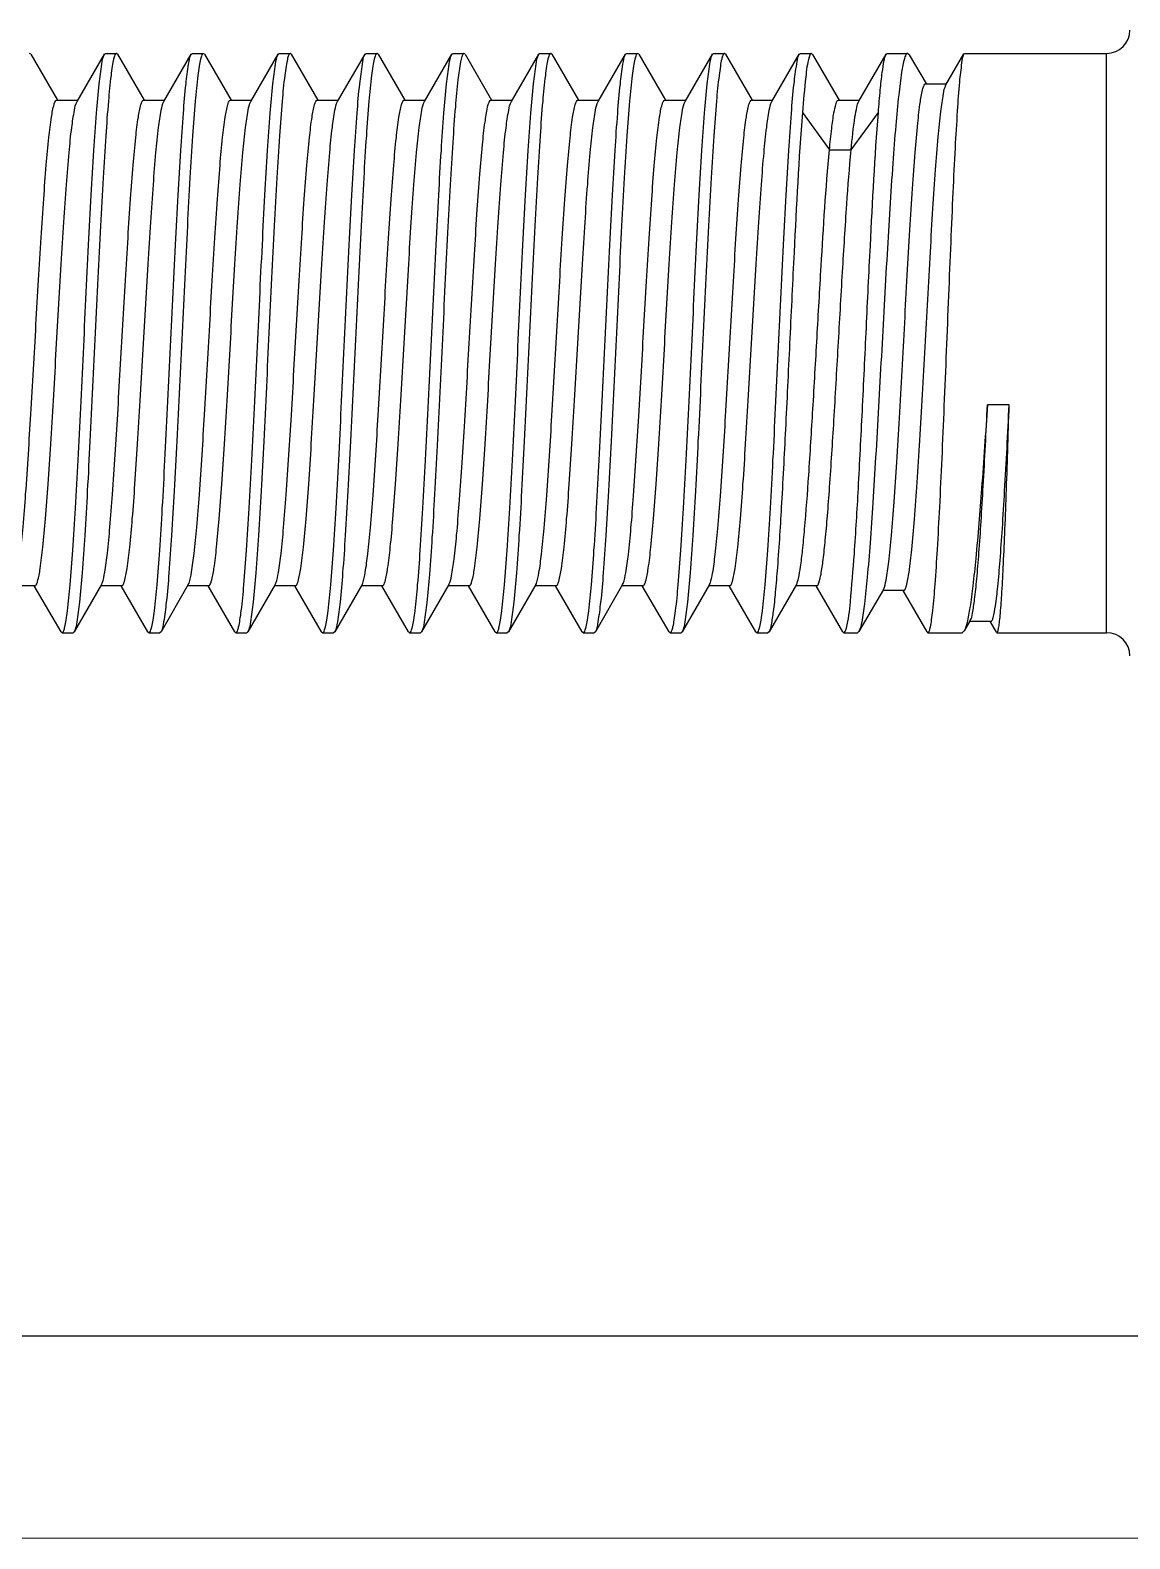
# Model space of a CAD drawing. Header units: inches. Extents: x -1293886 to -986005, y -15154 to 203628.
# Drawn here: x -1241411.4 to -1241346.7, y 83705.1 to 83793.9 of the extents above; entities that cross this region are included whole.
import ezdxf

# ---------------------------------------------------------------- set-up
doc = ezdxf.new("R2010")
doc.units = ezdxf.units.IN
doc.header["$LTSCALE"] = 100
doc.header["$MEASUREMENT"] = 0
doc.layers.add('W_DIM', color=4, linetype='Continuous')

# ---------------------------------------------------------------- blocks, each defined once
blk = doc.blocks.new('1111')
at = {"layer": 'W_DIM', "color": 7}
for p, q in [((-2280897.068, 1708293.172), (-2280897.135, 1708293.23)), ((-2280897.068, 1708293.172), (-2280895.501, 1708290.47)), ((-2280894.343, 1708290.401), (-2280892.73, 1708293.173)), ((-2280892.73, 1708293.173), (-2280892.663, 1708293.23)), ((-2280892.663, 1708293.23), (-2280892.023, 1708293.23)), ((-2280892.663, 1708293.23), (-2280892.023, 1708293.23)), ((-2280892.023, 1708293.23), (-2280892.033, 1708293.229)), ((-2280891.956, 1708293.172), (-2280892.023, 1708293.23)), ((-2280891.956, 1708293.172), (-2280890.389, 1708290.47)), ((-2280889.231, 1708290.401), (-2280887.618, 1708293.173)), ((-2280887.618, 1708293.173), (-2280887.551, 1708293.23)), ((-2280887.551, 1708293.23), (-2280886.911, 1708293.23)), ((-2280887.551, 1708293.23), (-2280886.911, 1708293.23)), ((-2280886.911, 1708293.23), (-2280886.921, 1708293.229)), ((-2280886.844, 1708293.172), (-2280886.911, 1708293.23)), ((-2280886.844, 1708293.172), (-2280885.277, 1708290.47)), ((-2280884.119, 1708290.401), (-2280882.506, 1708293.173)), ((-2280882.506, 1708293.173), (-2280882.44, 1708293.23)), ((-2280882.44, 1708293.23), (-2280881.799, 1708293.23)), ((-2280882.44, 1708293.23), (-2280881.799, 1708293.23)), ((-2280881.799, 1708293.23), (-2280881.809, 1708293.229)), ((-2280881.732, 1708293.172), (-2280881.799, 1708293.23)), ((-2280881.732, 1708293.172), (-2280880.166, 1708290.47)), ((-2280879.007, 1708290.401), (-2280877.394, 1708293.173)), ((-2280877.394, 1708293.173), (-2280877.328, 1708293.23)), ((-2280877.328, 1708293.23), (-2280876.687, 1708293.23)), ((-2280877.328, 1708293.23), (-2280876.687, 1708293.23)), ((-2280876.687, 1708293.23), (-2280876.697, 1708293.229)), ((-2280876.62, 1708293.172), (-2280876.687, 1708293.23)), ((-2280876.62, 1708293.172), (-2280875.054, 1708290.47)), ((-2280873.895, 1708290.401), (-2280872.283, 1708293.173)), ((-2280872.283, 1708293.173), (-2280872.216, 1708293.23)), ((-2280872.216, 1708293.23), (-2280871.575, 1708293.23)), ((-2280872.216, 1708293.23), (-2280871.62, 1708293.23)), ((-2280871.598, 1708293.224), (-2280871.62, 1708293.205)), ((-2280871.575, 1708293.23), (-2280871.598, 1708293.224)), ((-2280871.508, 1708293.172), (-2280871.575, 1708293.23)), ((-2280871.508, 1708293.172), (-2280869.942, 1708290.47)), ((-2280868.783, 1708290.401), (-2280867.171, 1708293.173)), ((-2280867.171, 1708293.173), (-2280867.148, 1708293.205)), ((-2280867.148, 1708293.205), (-2280867.126, 1708293.224)), ((-2280867.126, 1708293.224), (-2280867.104, 1708293.23)), ((-2280867.104, 1708293.23), (-2280866.464, 1708293.23)), ((-2280867.104, 1708293.23), (-2280866.464, 1708293.23)), ((-2280866.464, 1708293.23), (-2280866.473, 1708293.229)), ((-2280866.396, 1708293.172), (-2280866.464, 1708293.23)), ((-2280866.396, 1708293.172), (-2280864.83, 1708290.47)), ((-2280863.672, 1708290.401), (-2280862.059, 1708293.173)), ((-2280862.059, 1708293.173), (-2280861.992, 1708293.23)), ((-2280861.992, 1708293.23), (-2280861.352, 1708293.23)), ((-2280861.992, 1708293.23), (-2280861.352, 1708293.23)), ((-2280861.352, 1708293.23), (-2280861.361, 1708293.229)), ((-2280861.284, 1708293.172), (-2280861.352, 1708293.23)), ((-2280861.284, 1708293.172), (-2280859.718, 1708290.47)), ((-2280858.56, 1708290.401), (-2280856.947, 1708293.173)), ((-2280856.947, 1708293.173), (-2280856.88, 1708293.23)), ((-2280856.88, 1708293.23), (-2280856.24, 1708293.23)), ((-2280856.88, 1708293.23), (-2280856.24, 1708293.23)), ((-2280856.24, 1708293.23), (-2280856.249, 1708293.229)), ((-2280856.173, 1708293.172), (-2280856.24, 1708293.23)), ((-2280856.173, 1708293.172), (-2280854.606, 1708290.47)), ((-2280853.448, 1708290.401), (-2280851.835, 1708293.173)), ((-2280851.835, 1708293.173), (-2280851.768, 1708293.23)), ((-2280851.768, 1708293.23), (-2280851.123, 1708293.23)), ((-2280851.768, 1708293.23), (-2280851.123, 1708293.23)), ((-2280851.053, 1708293.17), (-2280851.123, 1708293.23)), ((-2280851.053, 1708293.17), (-2280849.493, 1708290.478)), ((-2280848.335, 1708290.409), (-2280846.726, 1708293.174)), ((-2280846.726, 1708293.174), (-2280846.661, 1708293.23)), ((-2280846.661, 1708293.23), (-2280845.461, 1708293.23)), ((-2280846.661, 1708293.23), (-2280845.461, 1708293.23)), ((-2280845.364, 1708293.146), (-2280845.461, 1708293.23)), ((-2280845.364, 1708293.146), (-2280844.379, 1708291.45)), ((-2280843.204, 1708291.369), (-2280842.144, 1708293.193)), ((-2280842.144, 1708293.193), (-2280842.101, 1708293.23)), ((-2280842.101, 1708293.23), (-2280833.748, 1708293.23)), ((-2280842.101, 1708293.23), (-2280833.748, 1708293.23)), ((-2280833.748, 1708259.151), (-2280833.748, 1708293.23)), ((-2280844.407, 1708291.433), (-2280843.166, 1708291.433)), ((-2280895.541, 1708290.47), (-2280894.303, 1708290.47)), ((-2280890.429, 1708290.47), (-2280889.191, 1708290.47)), ((-2280885.317, 1708290.47), (-2280884.079, 1708290.47)), ((-2280880.206, 1708290.47), (-2280878.967, 1708290.47)), ((-2280875.094, 1708290.47), (-2280873.856, 1708290.47)), ((-2280870.026, 1708290.449), (-2280869.982, 1708290.47)), ((-2280869.982, 1708290.47), (-2280868.744, 1708290.47)), ((-2280864.87, 1708290.47), (-2280863.632, 1708290.47)), ((-2280859.758, 1708290.47), (-2280858.52, 1708290.47)), ((-2280854.646, 1708290.47), (-2280853.408, 1708290.47)), ((-2280849.533, 1708290.478), (-2280848.295, 1708290.478)), ((-2280851.657, 1708289.753), (-2280850.063, 1708287.556)), ((-2280848.785, 1708287.556), (-2280847.185, 1708289.753)), ((-2280850.063, 1708287.556), (-2280848.785, 1708287.556)), ((-2280839.485, 1708272.563), (-2280840.763, 1708272.563)), ((-2280896.819, 1708261.911), (-2280898.057, 1708261.911)), ((-2280895.286, 1708259.208), (-2280896.859, 1708261.911)), ((-2280892.905, 1708261.98), (-2280894.512, 1708259.209)), ((-2280891.707, 1708261.911), (-2280892.945, 1708261.911)), ((-2280892.905, 1708261.98), (-2280892.864, 1708262.071)), ((-2280890.174, 1708259.208), (-2280891.747, 1708261.911)), ((-2280887.793, 1708261.98), (-2280889.4, 1708259.209)), ((-2280886.595, 1708261.911), (-2280887.833, 1708261.911)), ((-2280887.793, 1708261.98), (-2280887.753, 1708262.067)), ((-2280885.062, 1708259.208), (-2280886.635, 1708261.911)), ((-2280882.681, 1708261.98), (-2280884.288, 1708259.209)), ((-2280881.484, 1708261.911), (-2280882.722, 1708261.911)), ((-2280882.681, 1708261.98), (-2280882.643, 1708262.064)), ((-2280879.95, 1708259.208), (-2280881.523, 1708261.911)), ((-2280877.57, 1708261.98), (-2280879.176, 1708259.209)), ((-2280876.372, 1708261.911), (-2280877.61, 1708261.911)), ((-2280877.57, 1708261.98), (-2280877.532, 1708262.06)), ((-2280874.839, 1708259.208), (-2280876.411, 1708261.911)), ((-2280872.458, 1708261.98), (-2280874.064, 1708259.209)), ((-2280871.26, 1708261.911), (-2280872.498, 1708261.911)), ((-2280869.727, 1708259.208), (-2280871.3, 1708261.911)), ((-2280867.346, 1708261.98), (-2280868.952, 1708259.209)), ((-2280866.148, 1708261.911), (-2280867.386, 1708261.911)), ((-2280867.346, 1708261.98), (-2280867.311, 1708262.053)), ((-2280864.615, 1708259.208), (-2280866.188, 1708261.911)), ((-2280862.234, 1708261.98), (-2280863.84, 1708259.209)), ((-2280861.036, 1708261.911), (-2280862.274, 1708261.911)), ((-2280862.234, 1708261.98), (-2280862.201, 1708262.049)), ((-2280859.503, 1708259.208), (-2280861.076, 1708261.911)), ((-2280857.122, 1708261.98), (-2280858.729, 1708259.209)), ((-2280855.924, 1708261.911), (-2280857.162, 1708261.911)), ((-2280857.122, 1708261.98), (-2280857.09, 1708262.046)), ((-2280854.391, 1708259.208), (-2280855.964, 1708261.911)), ((-2280852.01, 1708261.98), (-2280853.617, 1708259.209)), ((-2280850.812, 1708261.911), (-2280852.05, 1708261.911)), ((-2280849.279, 1708259.208), (-2280850.852, 1708261.911)), ((-2280846.891, 1708261.696), (-2280848.327, 1708259.222)), ((-2280845.692, 1708261.629), (-2280846.93, 1708261.629)), ((-2280844.317, 1708259.197), (-2280845.731, 1708261.629)), ((-2280895.286, 1708259.208), (-2280895.219, 1708259.151)), ((-2280895.219, 1708259.151), (-2280895.21, 1708259.152)), ((-2280895.219, 1708259.151), (-2280894.579, 1708259.151)), ((-2280895.219, 1708259.151), (-2280894.579, 1708259.151)), ((-2280894.512, 1708259.209), (-2280894.579, 1708259.151)), ((-2280890.174, 1708259.208), (-2280890.107, 1708259.151)), ((-2280890.107, 1708259.151), (-2280890.098, 1708259.152)), ((-2280890.107, 1708259.151), (-2280889.467, 1708259.151)), ((-2280890.107, 1708259.151), (-2280889.467, 1708259.151)), ((-2280889.4, 1708259.209), (-2280889.467, 1708259.151)), ((-2280885.062, 1708259.208), (-2280884.995, 1708259.151)), ((-2280884.995, 1708259.151), (-2280884.986, 1708259.152)), ((-2280884.995, 1708259.151), (-2280884.355, 1708259.151)), ((-2280884.995, 1708259.151), (-2280884.355, 1708259.151)), ((-2280884.288, 1708259.209), (-2280884.355, 1708259.151)), ((-2280879.95, 1708259.208), (-2280879.884, 1708259.151)), ((-2280879.884, 1708259.151), (-2280879.874, 1708259.152)), ((-2280879.884, 1708259.151), (-2280879.243, 1708259.151)), ((-2280879.884, 1708259.151), (-2280879.243, 1708259.151)), ((-2280879.176, 1708259.209), (-2280879.243, 1708259.151)), ((-2280874.839, 1708259.208), (-2280874.772, 1708259.151)), ((-2280874.772, 1708259.151), (-2280874.762, 1708259.152)), ((-2280874.772, 1708259.151), (-2280874.131, 1708259.151)), ((-2280874.772, 1708259.151), (-2280874.131, 1708259.151)), ((-2280874.064, 1708259.209), (-2280874.131, 1708259.151)), ((-2280869.727, 1708259.208), (-2280869.66, 1708259.151)), ((-2280869.66, 1708259.151), (-2280869.651, 1708259.152)), ((-2280869.66, 1708259.151), (-2280869.02, 1708259.151)), ((-2280869.66, 1708259.151), (-2280869.02, 1708259.151)), ((-2280868.952, 1708259.209), (-2280869.02, 1708259.151)), ((-2280864.615, 1708259.208), (-2280864.548, 1708259.151)), ((-2280864.548, 1708259.151), (-2280864.539, 1708259.152)), ((-2280864.548, 1708259.151), (-2280863.908, 1708259.151)), ((-2280864.548, 1708259.151), (-2280863.908, 1708259.151)), ((-2280863.84, 1708259.209), (-2280863.908, 1708259.151)), ((-2280859.503, 1708259.208), (-2280859.436, 1708259.151)), ((-2280859.436, 1708259.151), (-2280859.427, 1708259.152)), ((-2280859.436, 1708259.151), (-2280858.796, 1708259.151)), ((-2280859.436, 1708259.151), (-2280858.796, 1708259.151)), ((-2280858.729, 1708259.209), (-2280858.796, 1708259.151)), ((-2280854.391, 1708259.208), (-2280854.324, 1708259.151)), ((-2280854.324, 1708259.151), (-2280854.315, 1708259.152)), ((-2280854.324, 1708259.151), (-2280853.684, 1708259.151)), ((-2280854.324, 1708259.151), (-2280853.684, 1708259.151)), ((-2280853.617, 1708259.209), (-2280853.684, 1708259.151)), ((-2280849.279, 1708259.208), (-2280849.212, 1708259.151)), ((-2280849.212, 1708259.151), (-2280848.409, 1708259.151)), ((-2280849.212, 1708259.151), (-2280848.409, 1708259.151)), ((-2280848.327, 1708259.222), (-2280848.409, 1708259.151)), ((-2280844.317, 1708259.197), (-2280844.263, 1708259.151)), ((-2280844.263, 1708259.151), (-2280844.255, 1708259.152)), ((-2280844.263, 1708259.151), (-2280842.248, 1708259.151)), ((-2280844.263, 1708259.151), (-2280842.248, 1708259.151)), ((-2280842.131, 1708259.251), (-2280842.248, 1708259.151)), ((-2280841.774, 1708259.866), (-2280842.131, 1708259.251)), ((-2280840.566, 1708259.806), (-2280841.809, 1708259.806)), ((-2280840.236, 1708259.178), (-2280840.592, 1708259.791)), ((-2280840.236, 1708259.178), (-2280840.205, 1708259.151)), ((-2280840.205, 1708259.151), (-2280833.748, 1708259.151)), ((-2280840.205, 1708259.151), (-2280833.748, 1708259.151)), ((-2280840.205, 1708259.151), (-2280840.2, 1708259.151)), ((-2280436.274, 1708217.779), (-2280899.015, 1708217.779)), ((-2280422.197, 1708205.968), (-2281021.388, 1708205.851))]:
    blk.add_line(p, q, dxfattribs=at)
for centre, start, end in [((-2280833.748, 1708294.593), 270, 0), ((-2280833.748, 1708257.788), 0, 90)]:
    blk.add_arc(centre, 1.363, start, end, dxfattribs=at)
for points, knots in [([(-2280895.21, 1708259.152), (-2280895.17, 1708259.161), (-2280895.107, 1708259.299), (-2280895.041, 1708259.537), (-2280894.966, 1708259.948), (-2280894.855, 1708260.764), (-2280894.724, 1708262.135), (-2280894.575, 1708264.143), (-2280894.425, 1708266.589), (-2280894.274, 1708269.381), (-2280894.122, 1708272.419), (-2280893.919, 1708276.641), (-2280893.722, 1708280.815), (-2280893.513, 1708284.789), (-2280893.364, 1708287.375), (-2280893.21, 1708289.553), (-2280893.075, 1708291.259), (-2280892.913, 1708292.398), (-2280892.83, 1708293.002), (-2280892.73, 1708293.173)], [0, 0, 0, 0, 0.003606, 0.011247, 0.023193, 0.039402, 0.084085, 0.143776, 0.216348, 0.299195, 0.389329, 0.483501, 0.670341, 0.756263, 0.832981, 0.897738, 0.948217, 0.982646, 1, 1, 1, 1]), ([(-2280892.033, 1708293.229), (-2280892.072, 1708293.219), (-2280892.136, 1708293.081), (-2280892.202, 1708292.843), (-2280892.277, 1708292.433), (-2280892.388, 1708291.616), (-2280892.518, 1708290.245), (-2280892.667, 1708288.237), (-2280892.817, 1708285.792), (-2280892.969, 1708283), (-2280893.121, 1708279.962), (-2280893.323, 1708275.741), (-2280893.52, 1708271.568), (-2280893.729, 1708267.594), (-2280893.878, 1708265.008), (-2280894.032, 1708262.83), (-2280894.167, 1708261.124), (-2280894.329, 1708259.984), (-2280894.413, 1708259.38), (-2280894.512, 1708259.209)], [0, 0, 0, 0, 0.003611, 0.011257, 0.023206, 0.039418, 0.084102, 0.143789, 0.216352, 0.299187, 0.389308, 0.483467, 0.670284, 0.756201, 0.832919, 0.897682, 0.948173, 0.982621, 1, 1, 1, 1]), ([(-2280890.098, 1708259.152), (-2280890.058, 1708259.161), (-2280889.995, 1708259.299), (-2280889.929, 1708259.537), (-2280889.854, 1708259.947), (-2280889.743, 1708260.764), (-2280889.612, 1708262.135), (-2280889.464, 1708264.143), (-2280889.313, 1708266.589), (-2280889.162, 1708269.381), (-2280889.01, 1708272.419), (-2280888.807, 1708276.641), (-2280888.61, 1708280.815), (-2280888.402, 1708284.789), (-2280888.252, 1708287.375), (-2280888.098, 1708289.553), (-2280887.963, 1708291.259), (-2280887.801, 1708292.398), (-2280887.718, 1708293.002), (-2280887.618, 1708293.173)], [0, 0, 0, 0, 0.003605, 0.011245, 0.02319, 0.039399, 0.084083, 0.143774, 0.216346, 0.299192, 0.389329, 0.483503, 0.670341, 0.756263, 0.832983, 0.89774, 0.948218, 0.982646, 1, 1, 1, 1]), ([(-2280886.921, 1708293.229), (-2280886.961, 1708293.219), (-2280887.024, 1708293.081), (-2280887.09, 1708292.843), (-2280887.165, 1708292.433), (-2280887.276, 1708291.616), (-2280887.406, 1708290.245), (-2280887.555, 1708288.237), (-2280887.705, 1708285.792), (-2280887.857, 1708283.001), (-2280888.009, 1708279.963), (-2280888.211, 1708275.742), (-2280888.408, 1708271.568), (-2280888.617, 1708267.595), (-2280888.766, 1708265.008), (-2280888.92, 1708262.831), (-2280889.055, 1708261.124), (-2280889.217, 1708259.984), (-2280889.301, 1708259.38), (-2280889.4, 1708259.209)], [0, 0, 0, 0, 0.00361, 0.011255, 0.023204, 0.039415, 0.084097, 0.14378, 0.216342, 0.299177, 0.389299, 0.483455, 0.670274, 0.756194, 0.832913, 0.897676, 0.948169, 0.98262, 1, 1, 1, 1]), ([(-2280884.986, 1708259.152), (-2280884.946, 1708259.161), (-2280884.883, 1708259.299), (-2280884.817, 1708259.537), (-2280884.742, 1708259.948), (-2280884.631, 1708260.765), (-2280884.5, 1708262.136), (-2280884.352, 1708264.144), (-2280884.201, 1708266.589), (-2280884.05, 1708269.381), (-2280883.898, 1708272.42), (-2280883.696, 1708276.641), (-2280883.498, 1708280.815), (-2280883.29, 1708284.789), (-2280883.14, 1708287.375), (-2280882.987, 1708289.553), (-2280882.851, 1708291.259), (-2280882.689, 1708292.398), (-2280882.606, 1708293.002), (-2280882.506, 1708293.173)], [0, 0, 0, 0, 0.003606, 0.011248, 0.023195, 0.039406, 0.084093, 0.143786, 0.216358, 0.299206, 0.389346, 0.483519, 0.670351, 0.756273, 0.832991, 0.897744, 0.948219, 0.982646, 1, 1, 1, 1]), ([(-2280881.809, 1708293.229), (-2280881.849, 1708293.219), (-2280881.912, 1708293.081), (-2280881.978, 1708292.843), (-2280882.053, 1708292.432), (-2280882.164, 1708291.615), (-2280882.294, 1708290.244), (-2280882.443, 1708288.237), (-2280882.594, 1708285.791), (-2280882.745, 1708282.999), (-2280882.897, 1708279.961), (-2280883.099, 1708275.74), (-2280883.297, 1708271.567), (-2280883.505, 1708267.594), (-2280883.654, 1708265.008), (-2280883.808, 1708262.83), (-2280883.943, 1708261.123), (-2280884.105, 1708259.984), (-2280884.189, 1708259.38), (-2280884.288, 1708259.209)], [0, 0, 0, 0, 0.003613, 0.011261, 0.023214, 0.039428, 0.084117, 0.143805, 0.21637, 0.299211, 0.389338, 0.483496, 0.670304, 0.756216, 0.832931, 0.89769, 0.948176, 0.982622, 1, 1, 1, 1]), ([(-2280879.874, 1708259.152), (-2280879.834, 1708259.161), (-2280879.771, 1708259.299), (-2280879.705, 1708259.537), (-2280879.63, 1708259.947), (-2280879.519, 1708260.764), (-2280879.388, 1708262.135), (-2280879.24, 1708264.143), (-2280879.089, 1708266.589), (-2280878.938, 1708269.38), (-2280878.786, 1708272.419), (-2280878.584, 1708276.641), (-2280878.386, 1708280.815), (-2280878.178, 1708284.789), (-2280878.028, 1708287.375), (-2280877.875, 1708289.553), (-2280877.74, 1708291.259), (-2280877.577, 1708292.398), (-2280877.494, 1708293.002), (-2280877.394, 1708293.173)], [0, 0, 0, 0, 0.003605, 0.011245, 0.02319, 0.039398, 0.084078, 0.143767, 0.216337, 0.299182, 0.389315, 0.483487, 0.670329, 0.756258, 0.83298, 0.897737, 0.948214, 0.982645, 1, 1, 1, 1]), ([(-2280876.697, 1708293.229), (-2280876.737, 1708293.219), (-2280876.8, 1708293.081), (-2280876.866, 1708292.843), (-2280876.941, 1708292.433), (-2280877.052, 1708291.616), (-2280877.183, 1708290.245), (-2280877.331, 1708288.237), (-2280877.482, 1708285.792), (-2280877.633, 1708283.001), (-2280877.785, 1708279.963), (-2280877.987, 1708275.742), (-2280878.185, 1708271.568), (-2280878.393, 1708267.595), (-2280878.542, 1708265.008), (-2280878.696, 1708262.83), (-2280878.831, 1708261.124), (-2280878.994, 1708259.984), (-2280879.077, 1708259.38), (-2280879.176, 1708259.209)], [0, 0, 0, 0, 0.00361, 0.011255, 0.023204, 0.039414, 0.084096, 0.14378, 0.216342, 0.299175, 0.389295, 0.483453, 0.670272, 0.756195, 0.832918, 0.89768, 0.94817, 0.98262, 1, 1, 1, 1]), ([(-2280874.762, 1708259.152), (-2280874.722, 1708259.161), (-2280874.659, 1708259.3), (-2280874.593, 1708259.538), (-2280874.518, 1708259.948), (-2280874.407, 1708260.765), (-2280874.277, 1708262.136), (-2280874.128, 1708264.144), (-2280873.977, 1708266.59), (-2280873.826, 1708269.382), (-2280873.674, 1708272.42), (-2280873.472, 1708276.642), (-2280873.274, 1708280.816), (-2280873.066, 1708284.789), (-2280872.916, 1708287.376), (-2280872.763, 1708289.553), (-2280872.628, 1708291.259), (-2280872.465, 1708292.398), (-2280872.382, 1708293.002), (-2280872.283, 1708293.173)], [0, 0, 0, 0, 0.003608, 0.011251, 0.0232, 0.039412, 0.0841, 0.143792, 0.216367, 0.299219, 0.389359, 0.483531, 0.670361, 0.756279, 0.832994, 0.897747, 0.94822, 0.982647, 1, 1, 1, 1]), ([(-2280871.62, 1708293.205), (-2280871.659, 1708293.16), (-2280871.714, 1708292.997), (-2280871.831, 1708292.494), (-2280871.951, 1708291.498), (-2280872.098, 1708289.921), (-2280872.244, 1708287.856), (-2280872.393, 1708285.384), (-2280872.542, 1708282.587), (-2280872.692, 1708279.567), (-2280872.891, 1708275.4), (-2280873.086, 1708271.295), (-2280873.292, 1708267.398), (-2280873.439, 1708264.87), (-2280873.591, 1708262.744), (-2280873.724, 1708261.079), (-2280873.884, 1708259.966), (-2280873.967, 1708259.376), (-2280874.064, 1708259.209)], [0, 0, 0, 0, 0.005244, 0.014609, 0.045815, 0.092875, 0.154195, 0.22765, 0.310678, 0.400368, 0.493572, 0.677434, 0.761652, 0.836715, 0.899999, 0.949307, 0.982964, 1, 1, 1, 1]), ([(-2280869.651, 1708259.152), (-2280869.611, 1708259.161), (-2280869.547, 1708259.299), (-2280869.481, 1708259.537), (-2280869.406, 1708259.947), (-2280869.295, 1708260.763), (-2280869.165, 1708262.134), (-2280869.016, 1708264.141), (-2280868.866, 1708266.587), (-2280868.714, 1708269.379), (-2280868.562, 1708272.417), (-2280868.36, 1708276.639), (-2280868.163, 1708280.814), (-2280867.954, 1708284.788), (-2280867.805, 1708287.374), (-2280867.651, 1708289.552), (-2280867.516, 1708291.259), (-2280867.353, 1708292.398), (-2280867.27, 1708293.002), (-2280867.171, 1708293.173)], [0, 0, 0, 0, 0.003598, 0.011231, 0.023168, 0.039371, 0.084041, 0.143721, 0.216288, 0.299135, 0.389272, 0.483446, 0.670301, 0.756235, 0.832961, 0.897725, 0.94821, 0.982644, 1, 1, 1, 1]), ([(-2280866.473, 1708293.229), (-2280866.513, 1708293.219), (-2280866.576, 1708293.081), (-2280866.642, 1708292.843), (-2280866.717, 1708292.433), (-2280866.828, 1708291.616), (-2280866.959, 1708290.245), (-2280867.107, 1708288.237), (-2280867.258, 1708285.792), (-2280867.409, 1708283), (-2280867.561, 1708279.962), (-2280867.763, 1708275.741), (-2280867.961, 1708271.568), (-2280868.169, 1708267.594), (-2280868.319, 1708265.008), (-2280868.472, 1708262.83), (-2280868.607, 1708261.124), (-2280868.77, 1708259.984), (-2280868.853, 1708259.38), (-2280868.952, 1708259.209)], [0, 0, 0, 0, 0.00361, 0.011255, 0.023204, 0.039415, 0.0841, 0.143787, 0.21635, 0.299184, 0.389308, 0.483468, 0.670284, 0.7562, 0.83292, 0.897683, 0.948173, 0.982621, 1, 1, 1, 1]), ([(-2280864.539, 1708259.152), (-2280864.499, 1708259.161), (-2280864.435, 1708259.299), (-2280864.369, 1708259.537), (-2280864.294, 1708259.948), (-2280864.183, 1708260.764), (-2280864.053, 1708262.135), (-2280863.904, 1708264.143), (-2280863.754, 1708266.589), (-2280863.602, 1708269.381), (-2280863.45, 1708272.419), (-2280863.248, 1708276.641), (-2280863.051, 1708280.815), (-2280862.842, 1708284.789), (-2280862.693, 1708287.375), (-2280862.539, 1708289.553), (-2280862.404, 1708291.259), (-2280862.241, 1708292.398), (-2280862.158, 1708293.002), (-2280862.059, 1708293.173)], [0, 0, 0, 0, 0.003606, 0.011247, 0.023192, 0.039401, 0.084085, 0.143776, 0.216348, 0.299195, 0.38933, 0.483503, 0.670342, 0.756264, 0.832982, 0.897739, 0.948217, 0.982647, 1, 1, 1, 1]), ([(-2280861.361, 1708293.229), (-2280861.401, 1708293.219), (-2280861.465, 1708293.081), (-2280861.53, 1708292.843), (-2280861.605, 1708292.433), (-2280861.716, 1708291.616), (-2280861.847, 1708290.245), (-2280861.996, 1708288.237), (-2280862.146, 1708285.792), (-2280862.297, 1708283), (-2280862.449, 1708279.962), (-2280862.652, 1708275.741), (-2280862.849, 1708271.568), (-2280863.057, 1708267.594), (-2280863.207, 1708265.008), (-2280863.36, 1708262.83), (-2280863.495, 1708261.124), (-2280863.658, 1708259.984), (-2280863.741, 1708259.38), (-2280863.84, 1708259.209)], [0, 0, 0, 0, 0.003611, 0.011257, 0.023206, 0.039418, 0.084102, 0.143788, 0.216352, 0.299187, 0.389308, 0.483466, 0.670283, 0.7562, 0.832918, 0.897681, 0.948172, 0.982621, 1, 1, 1, 1]), ([(-2280859.427, 1708259.152), (-2280859.387, 1708259.161), (-2280859.323, 1708259.299), (-2280859.257, 1708259.537), (-2280859.182, 1708259.947), (-2280859.071, 1708260.764), (-2280858.941, 1708262.135), (-2280858.792, 1708264.143), (-2280858.642, 1708266.589), (-2280858.49, 1708269.381), (-2280858.338, 1708272.419), (-2280858.136, 1708276.641), (-2280857.939, 1708280.815), (-2280857.73, 1708284.789), (-2280857.581, 1708287.375), (-2280857.427, 1708289.553), (-2280857.292, 1708291.259), (-2280857.129, 1708292.398), (-2280857.046, 1708293.002), (-2280856.947, 1708293.173)], [0, 0, 0, 0, 0.003604, 0.011244, 0.023189, 0.039398, 0.084081, 0.143773, 0.216344, 0.29919, 0.389328, 0.483502, 0.67034, 0.756263, 0.832984, 0.89774, 0.948217, 0.982646, 1, 1, 1, 1]), ([(-2280856.249, 1708293.229), (-2280856.289, 1708293.219), (-2280856.353, 1708293.081), (-2280856.419, 1708292.843), (-2280856.493, 1708292.433), (-2280856.604, 1708291.616), (-2280856.735, 1708290.245), (-2280856.884, 1708288.237), (-2280857.034, 1708285.792), (-2280857.185, 1708283.001), (-2280857.337, 1708279.963), (-2280857.54, 1708275.742), (-2280857.737, 1708271.568), (-2280857.945, 1708267.595), (-2280858.095, 1708265.008), (-2280858.248, 1708262.83), (-2280858.384, 1708261.124), (-2280858.546, 1708259.984), (-2280858.629, 1708259.38), (-2280858.729, 1708259.209)], [0, 0, 0, 0, 0.00361, 0.011255, 0.023205, 0.039416, 0.084097, 0.143781, 0.216343, 0.299178, 0.3893, 0.483456, 0.670274, 0.756195, 0.832914, 0.897676, 0.948169, 0.98262, 1, 1, 1, 1]), ([(-2280854.315, 1708259.152), (-2280854.275, 1708259.161), (-2280854.211, 1708259.299), (-2280854.145, 1708259.537), (-2280854.07, 1708259.948), (-2280853.959, 1708260.765), (-2280853.829, 1708262.136), (-2280853.68, 1708264.144), (-2280853.53, 1708266.589), (-2280853.378, 1708269.381), (-2280853.226, 1708272.42), (-2280853.024, 1708276.641), (-2280852.827, 1708280.815), (-2280852.618, 1708284.789), (-2280852.469, 1708287.375), (-2280852.315, 1708289.553), (-2280852.18, 1708291.259), (-2280852.018, 1708292.398), (-2280851.934, 1708293.002), (-2280851.835, 1708293.173)], [0, 0, 0, 0, 0.003606, 0.011247, 0.023194, 0.039404, 0.084092, 0.143784, 0.216355, 0.299204, 0.389343, 0.483517, 0.670349, 0.756272, 0.83299, 0.897744, 0.948219, 0.982646, 1, 1, 1, 1]), ([(-2280851.257, 1708293.005), (-2280851.37, 1708292.629), (-2280851.495, 1708291.535), (-2280851.602, 1708290.45), (-2280851.657, 1708289.753)], [0, 0, 0, 0, 0.35995, 1, 1, 1, 1]), ([(-2280851.123, 1708293.23), (-2280851.135, 1708293.23), (-2280851.219, 1708293.182), (-2280851.235, 1708293.08), (-2280851.257, 1708293.005)], [0, 0, 0, 0, 0.135051, 1, 1, 1, 1]), ([(-2280845.641, 1708292.943), (-2280845.724, 1708292.675), (-2280845.848, 1708291.954), (-2280846.013, 1708290.634), (-2280846.177, 1708288.851), (-2280846.415, 1708285.731), (-2280846.69, 1708281.202), (-2280847.007, 1708275.438), (-2280847.275, 1708270.563), (-2280847.5, 1708266.901), (-2280847.66, 1708264.542), (-2280847.822, 1708262.558), (-2280847.969, 1708261.002), (-2280848.132, 1708259.947), (-2280848.231, 1708259.387), (-2280848.327, 1708259.222)], [0, 0, 0, 0, 0.024854, 0.064557, 0.117968, 0.183425, 0.34188, 0.519926, 0.695025, 0.774452, 0.845022, 0.904492, 0.95099, 0.983092, 1, 1, 1, 1]), ([(-2280847.185, 1708289.753), (-2280847.15, 1708290.195), (-2280847.082, 1708290.979), (-2280846.977, 1708292.002), (-2280846.864, 1708292.696), (-2280846.79, 1708293.064), (-2280846.726, 1708293.174)], [0, 0, 0, 0, 0.384742, 0.682919, 0.888847, 1, 1, 1, 1]), ([(-2280845.461, 1708293.23), (-2280845.477, 1708293.23), (-2280845.587, 1708293.17), (-2280845.611, 1708293.038), (-2280845.641, 1708292.943)], [0, 0, 0, 0, 0.138496, 1, 1, 1, 1]), ([(-2280844.255, 1708259.152), (-2280844.217, 1708259.162), (-2280844.163, 1708259.304), (-2280844.103, 1708259.54), (-2280844.037, 1708259.956), (-2280843.938, 1708260.78), (-2280843.823, 1708262.165), (-2280843.693, 1708264.191), (-2280843.562, 1708266.659), (-2280843.43, 1708269.474), (-2280843.3, 1708272.536), (-2280843.17, 1708275.73), (-2280843.04, 1708278.942), (-2280842.913, 1708282.053), (-2280842.785, 1708284.949), (-2280842.662, 1708287.527), (-2280842.533, 1708289.685), (-2280842.429, 1708291.364), (-2280842.285, 1708292.46), (-2280842.234, 1708293.038), (-2280842.144, 1708293.193)], [0, 0, 0, 0, 0.003479, 0.011119, 0.023138, 0.039478, 0.084569, 0.144819, 0.218054, 0.30161, 0.392438, 0.487225, 0.582511, 0.674818, 0.760772, 0.837237, 0.901428, 0.951015, 0.984221, 1, 1, 1, 1]), ([(-2280846.891, 1708261.696), (-2280846.796, 1708261.86), (-2280846.702, 1708262.417), (-2280846.543, 1708263.465), (-2280846.401, 1708265.009), (-2280846.247, 1708266.963), (-2280846.095, 1708269.268), (-2280845.885, 1708272.778), (-2280845.687, 1708276.444), (-2280845.484, 1708280.132), (-2280845.332, 1708282.763), (-2280845.181, 1708285.168), (-2280845.032, 1708287.258), (-2280844.884, 1708288.969), (-2280844.746, 1708290.22), (-2280844.612, 1708290.995), (-2280844.513, 1708291.329), (-2280844.44, 1708291.433), (-2280844.407, 1708291.433)], [0, 0, 0, 0, 0.018969, 0.055155, 0.107429, 0.173883, 0.252061, 0.339075, 0.526651, 0.6204, 0.709614, 0.791122, 0.862062, 0.919981, 0.962927, 0.989567, 0.996641, 1, 1, 1, 1]), ([(-2280845.692, 1708261.629), (-2280845.657, 1708261.629), (-2280845.58, 1708261.737), (-2280845.478, 1708262.085), (-2280845.339, 1708262.891), (-2280845.197, 1708264.186), (-2280845.044, 1708265.948), (-2280844.893, 1708268.088), (-2280844.74, 1708270.536), (-2280844.587, 1708273.198), (-2280844.383, 1708276.891), (-2280844.185, 1708280.54), (-2280843.977, 1708284.01), (-2280843.828, 1708286.267), (-2280843.677, 1708288.17), (-2280843.54, 1708289.665), (-2280843.386, 1708290.676), (-2280843.295, 1708291.212), (-2280843.204, 1708291.369)], [0, 0, 0, 0, 0.003512, 0.010895, 0.03862, 0.083116, 0.142813, 0.21551, 0.298517, 0.388779, 0.482991, 0.669589, 0.75528, 0.831778, 0.896415, 0.946979, 0.981812, 1, 1, 1, 1]), ([(-2280897.974, 1708262.075), (-2280897.896, 1708262.282), (-2280897.791, 1708262.874), (-2280897.645, 1708263.976), (-2280897.503, 1708265.506), (-2280897.291, 1708268.225), (-2280897.046, 1708272.19), (-2280896.809, 1708276.389), (-2280896.609, 1708279.855), (-2280896.46, 1708282.323), (-2280896.312, 1708284.579), (-2280896.165, 1708286.541), (-2280896.017, 1708288.148), (-2280895.88, 1708289.328), (-2280895.747, 1708290.056), (-2280895.647, 1708290.374), (-2280895.574, 1708290.47), (-2280895.541, 1708290.47)], [0, 0, 0, 0, 0.023243, 0.062653, 0.117029, 0.184534, 0.349259, 0.534218, 0.626347, 0.713963, 0.794028, 0.863772, 0.920792, 0.963153, 0.989511, 0.996558, 1, 1, 1, 1]), ([(-2280896.819, 1708261.911), (-2280896.786, 1708261.911), (-2280896.711, 1708262.011), (-2280896.61, 1708262.34), (-2280896.474, 1708263.094), (-2280896.335, 1708264.313), (-2280896.185, 1708265.973), (-2280896.035, 1708267.996), (-2280895.884, 1708270.316), (-2280895.732, 1708272.847), (-2280895.53, 1708276.378), (-2280895.333, 1708279.879), (-2280895.125, 1708283.221), (-2280894.975, 1708285.408), (-2280894.823, 1708287.26), (-2280894.684, 1708288.721), (-2280894.529, 1708289.716), (-2280894.434, 1708290.245), (-2280894.343, 1708290.401)], [0, 0, 0, 0, 0.003516, 0.010771, 0.037949, 0.081609, 0.140308, 0.211978, 0.294061, 0.383613, 0.477416, 0.664254, 0.750571, 0.827952, 0.893624, 0.945254, 0.981055, 1, 1, 1, 1]), ([(-2280892.864, 1708262.071), (-2280892.785, 1708262.276), (-2280892.681, 1708262.867), (-2280892.534, 1708263.965), (-2280892.392, 1708265.493), (-2280892.18, 1708268.211), (-2280891.935, 1708272.176), (-2280891.697, 1708276.376), (-2280891.498, 1708279.844), (-2280891.349, 1708282.315), (-2280891.2, 1708284.573), (-2280891.053, 1708286.537), (-2280890.906, 1708288.146), (-2280890.769, 1708289.326), (-2280890.635, 1708290.055), (-2280890.536, 1708290.374), (-2280890.462, 1708290.47), (-2280890.429, 1708290.47)], [0, 0, 0, 0, 0.023104, 0.0624, 0.116688, 0.184136, 0.348829, 0.533848, 0.62603, 0.713708, 0.793837, 0.863642, 0.920716, 0.963118, 0.989503, 0.996556, 1, 1, 1, 1]), ([(-2280891.707, 1708261.911), (-2280891.674, 1708261.911), (-2280891.599, 1708262.011), (-2280891.498, 1708262.34), (-2280891.362, 1708263.094), (-2280891.223, 1708264.313), (-2280891.073, 1708265.973), (-2280890.924, 1708267.996), (-2280890.772, 1708270.316), (-2280890.621, 1708272.847), (-2280890.418, 1708276.378), (-2280890.221, 1708279.879), (-2280890.013, 1708283.221), (-2280889.863, 1708285.408), (-2280889.711, 1708287.26), (-2280889.572, 1708288.721), (-2280889.417, 1708289.716), (-2280889.322, 1708290.245), (-2280889.231, 1708290.401)], [0, 0, 0, 0, 0.003516, 0.010771, 0.037949, 0.081609, 0.140308, 0.211978, 0.294061, 0.383613, 0.477416, 0.664254, 0.750571, 0.827952, 0.893624, 0.945254, 0.981055, 1, 1, 1, 1]), ([(-2280887.753, 1708262.067), (-2280887.674, 1708262.271), (-2280887.57, 1708262.859), (-2280887.423, 1708263.954), (-2280887.281, 1708265.48), (-2280887.069, 1708268.197), (-2280886.824, 1708272.162), (-2280886.586, 1708276.363), (-2280886.387, 1708279.834), (-2280886.238, 1708282.307), (-2280886.089, 1708284.566), (-2280885.942, 1708286.532), (-2280885.794, 1708288.143), (-2280885.657, 1708289.325), (-2280885.523, 1708290.055), (-2280885.424, 1708290.374), (-2280885.35, 1708290.47), (-2280885.317, 1708290.47)], [0, 0, 0, 0, 0.022966, 0.062146, 0.116347, 0.183737, 0.348398, 0.533478, 0.625714, 0.713453, 0.793647, 0.863513, 0.92064, 0.963083, 0.989493, 0.996554, 1, 1, 1, 1]), ([(-2280886.595, 1708261.911), (-2280886.562, 1708261.911), (-2280886.487, 1708262.011), (-2280886.386, 1708262.34), (-2280886.25, 1708263.094), (-2280886.111, 1708264.313), (-2280885.961, 1708265.973), (-2280885.812, 1708267.996), (-2280885.66, 1708270.316), (-2280885.509, 1708272.847), (-2280885.306, 1708276.378), (-2280885.109, 1708279.879), (-2280884.901, 1708283.221), (-2280884.751, 1708285.408), (-2280884.599, 1708287.26), (-2280884.46, 1708288.721), (-2280884.305, 1708289.716), (-2280884.21, 1708290.245), (-2280884.119, 1708290.401)], [0, 0, 0, 0, 0.003516, 0.010771, 0.037949, 0.081609, 0.140308, 0.211978, 0.294061, 0.383613, 0.477416, 0.664254, 0.750571, 0.827952, 0.893624, 0.945254, 0.981055, 1, 1, 1, 1]), ([(-2280882.643, 1708262.064), (-2280882.563, 1708262.266), (-2280882.459, 1708262.852), (-2280882.313, 1708263.944), (-2280882.17, 1708265.467), (-2280881.958, 1708268.183), (-2280881.713, 1708272.148), (-2280881.475, 1708276.351), (-2280881.275, 1708279.823), (-2280881.126, 1708282.298), (-2280880.977, 1708284.56), (-2280880.83, 1708286.528), (-2280880.682, 1708288.141), (-2280880.545, 1708289.324), (-2280880.412, 1708290.054), (-2280880.312, 1708290.373), (-2280880.238, 1708290.47), (-2280880.206, 1708290.47)], [0, 0, 0, 0, 0.022827, 0.061892, 0.116006, 0.183337, 0.347966, 0.533107, 0.625396, 0.713197, 0.793455, 0.863383, 0.920563, 0.963048, 0.989484, 0.996552, 1, 1, 1, 1]), ([(-2280881.484, 1708261.911), (-2280881.45, 1708261.911), (-2280881.375, 1708262.011), (-2280881.274, 1708262.34), (-2280881.138, 1708263.094), (-2280880.999, 1708264.313), (-2280880.849, 1708265.973), (-2280880.7, 1708267.996), (-2280880.548, 1708270.316), (-2280880.397, 1708272.847), (-2280880.194, 1708276.378), (-2280879.997, 1708279.879), (-2280879.789, 1708283.221), (-2280879.639, 1708285.408), (-2280879.487, 1708287.26), (-2280879.348, 1708288.721), (-2280879.193, 1708289.716), (-2280879.098, 1708290.245), (-2280879.007, 1708290.401)], [0, 0, 0, 0, 0.003516, 0.010771, 0.037949, 0.081609, 0.140308, 0.211978, 0.294061, 0.383613, 0.477416, 0.664254, 0.750571, 0.827952, 0.893624, 0.945254, 0.981055, 1, 1, 1, 1]), ([(-2280877.532, 1708262.06), (-2280877.453, 1708262.261), (-2280877.349, 1708262.845), (-2280877.202, 1708263.933), (-2280877.06, 1708265.455), (-2280876.847, 1708268.168), (-2280876.602, 1708272.134), (-2280876.364, 1708276.338), (-2280876.164, 1708279.813), (-2280876.015, 1708282.29), (-2280875.866, 1708284.554), (-2280875.718, 1708286.524), (-2280875.571, 1708288.138), (-2280875.434, 1708289.322), (-2280875.3, 1708290.054), (-2280875.2, 1708290.373), (-2280875.127, 1708290.47), (-2280875.094, 1708290.47)], [0, 0, 0, 0, 0.022688, 0.061638, 0.115664, 0.182937, 0.347534, 0.532736, 0.625078, 0.712941, 0.793264, 0.863253, 0.920487, 0.963013, 0.989475, 0.996549, 1, 1, 1, 1]), ([(-2280876.372, 1708261.911), (-2280876.338, 1708261.911), (-2280876.263, 1708262.011), (-2280876.162, 1708262.34), (-2280876.026, 1708263.094), (-2280875.887, 1708264.313), (-2280875.737, 1708265.973), (-2280875.588, 1708267.996), (-2280875.436, 1708270.316), (-2280875.285, 1708272.847), (-2280875.082, 1708276.378), (-2280874.885, 1708279.879), (-2280874.677, 1708283.221), (-2280874.527, 1708285.408), (-2280874.375, 1708287.26), (-2280874.236, 1708288.721), (-2280874.081, 1708289.716), (-2280873.986, 1708290.245), (-2280873.895, 1708290.401)], [0, 0, 0, 0, 0.003516, 0.010771, 0.037949, 0.081609, 0.140308, 0.211978, 0.294061, 0.383613, 0.477416, 0.664254, 0.750571, 0.827952, 0.893624, 0.945254, 0.981055, 1, 1, 1, 1]), ([(-2280872.458, 1708261.98), (-2280872.369, 1708262.133), (-2280872.275, 1708262.647), (-2280872.123, 1708263.613), (-2280871.986, 1708265.03), (-2280871.837, 1708266.827), (-2280871.69, 1708268.953), (-2280871.485, 1708272.214), (-2280871.243, 1708276.49), (-2280871, 1708280.748), (-2280870.795, 1708283.953), (-2280870.649, 1708286.01), (-2280870.497, 1708287.717), (-2280870.367, 1708289.047), (-2280870.206, 1708289.884), (-2280870.127, 1708290.352), (-2280870.026, 1708290.449)], [0, 0, 0, 0, 0.018521, 0.053335, 0.103489, 0.167313, 0.24262, 0.326812, 0.509979, 0.691635, 0.773988, 0.846813, 0.907599, 0.95427, 0.985299, 1, 1, 1, 1]), ([(-2280871.26, 1708261.911), (-2280871.226, 1708261.911), (-2280871.152, 1708262.011), (-2280871.05, 1708262.34), (-2280870.915, 1708263.094), (-2280870.775, 1708264.313), (-2280870.625, 1708265.973), (-2280870.476, 1708267.996), (-2280870.324, 1708270.316), (-2280870.173, 1708272.847), (-2280869.97, 1708276.378), (-2280869.773, 1708279.879), (-2280869.565, 1708283.221), (-2280869.416, 1708285.408), (-2280869.264, 1708287.26), (-2280869.124, 1708288.721), (-2280868.969, 1708289.716), (-2280868.874, 1708290.245), (-2280868.783, 1708290.401)], [0, 0, 0, 0, 0.003515, 0.010771, 0.037948, 0.081607, 0.140304, 0.211972, 0.294053, 0.383603, 0.477405, 0.664241, 0.750559, 0.82794, 0.893613, 0.945246, 0.981049, 1, 1, 1, 1]), ([(-2280867.311, 1708262.053), (-2280867.231, 1708262.251), (-2280867.128, 1708262.83), (-2280866.98, 1708263.912), (-2280866.838, 1708265.429), (-2280866.625, 1708268.14), (-2280866.379, 1708272.106), (-2280866.141, 1708276.313), (-2280865.942, 1708279.792), (-2280865.792, 1708282.273), (-2280865.643, 1708284.541), (-2280865.495, 1708286.515), (-2280865.347, 1708288.133), (-2280865.21, 1708289.32), (-2280865.076, 1708290.053), (-2280864.976, 1708290.373), (-2280864.903, 1708290.47), (-2280864.87, 1708290.47)], [0, 0, 0, 0, 0.022411, 0.061128, 0.114979, 0.182135, 0.346668, 0.531991, 0.624441, 0.712428, 0.79288, 0.862992, 0.920333, 0.962942, 0.989457, 0.996545, 1, 1, 1, 1]), ([(-2280866.148, 1708261.911), (-2280866.114, 1708261.911), (-2280866.04, 1708262.011), (-2280865.939, 1708262.34), (-2280865.803, 1708263.094), (-2280865.663, 1708264.313), (-2280865.513, 1708265.973), (-2280865.364, 1708267.996), (-2280865.213, 1708270.316), (-2280865.061, 1708272.847), (-2280864.858, 1708276.378), (-2280864.661, 1708279.879), (-2280864.453, 1708283.221), (-2280864.304, 1708285.408), (-2280864.152, 1708287.26), (-2280864.012, 1708288.721), (-2280863.857, 1708289.716), (-2280863.763, 1708290.245), (-2280863.672, 1708290.401)], [0, 0, 0, 0, 0.003515, 0.010772, 0.037949, 0.081609, 0.140308, 0.211978, 0.294061, 0.383612, 0.477416, 0.664253, 0.750571, 0.827952, 0.893624, 0.945254, 0.981055, 1, 1, 1, 1]), ([(-2280862.201, 1708262.049), (-2280862.12, 1708262.246), (-2280862.017, 1708262.823), (-2280861.869, 1708263.901), (-2280861.727, 1708265.416), (-2280861.514, 1708268.126), (-2280861.268, 1708272.092), (-2280861.03, 1708276.301), (-2280860.83, 1708279.782), (-2280860.681, 1708282.265), (-2280860.531, 1708284.535), (-2280860.384, 1708286.511), (-2280860.236, 1708288.13), (-2280860.098, 1708289.318), (-2280859.964, 1708290.052), (-2280859.864, 1708290.373), (-2280859.791, 1708290.47), (-2280859.758, 1708290.47)], [0, 0, 0, 0, 0.022272, 0.060873, 0.114636, 0.181733, 0.346234, 0.531618, 0.624122, 0.712171, 0.792687, 0.862862, 0.920257, 0.962907, 0.989448, 0.996542, 1, 1, 1, 1]), ([(-2280861.036, 1708261.911), (-2280861.002, 1708261.911), (-2280860.928, 1708262.011), (-2280860.827, 1708262.34), (-2280860.691, 1708263.094), (-2280860.551, 1708264.313), (-2280860.401, 1708265.973), (-2280860.252, 1708267.996), (-2280860.101, 1708270.316), (-2280859.949, 1708272.847), (-2280859.747, 1708276.378), (-2280859.549, 1708279.879), (-2280859.341, 1708283.221), (-2280859.192, 1708285.408), (-2280859.04, 1708287.26), (-2280858.9, 1708288.721), (-2280858.745, 1708289.716), (-2280858.651, 1708290.245), (-2280858.56, 1708290.401)], [0, 0, 0, 0, 0.003515, 0.010772, 0.037949, 0.081609, 0.140308, 0.211978, 0.294061, 0.383612, 0.477415, 0.664253, 0.750571, 0.827952, 0.893624, 0.945254, 0.981055, 1, 1, 1, 1]), ([(-2280857.09, 1708262.046), (-2280857.009, 1708262.241), (-2280856.906, 1708262.816), (-2280856.758, 1708263.891), (-2280856.616, 1708265.404), (-2280856.403, 1708268.112), (-2280856.157, 1708272.078), (-2280855.919, 1708276.288), (-2280855.719, 1708279.771), (-2280855.569, 1708282.256), (-2280855.42, 1708284.529), (-2280855.272, 1708286.506), (-2280855.124, 1708288.128), (-2280854.987, 1708289.317), (-2280854.852, 1708290.052), (-2280854.753, 1708290.373), (-2280854.679, 1708290.47), (-2280854.646, 1708290.47)], [0, 0, 0, 0, 0.022133, 0.060618, 0.114292, 0.181331, 0.345799, 0.531244, 0.623802, 0.711913, 0.792495, 0.862731, 0.920179, 0.962872, 0.989439, 0.99654, 1, 1, 1, 1]), ([(-2280855.924, 1708261.911), (-2280855.89, 1708261.911), (-2280855.816, 1708262.011), (-2280855.715, 1708262.34), (-2280855.579, 1708263.094), (-2280855.44, 1708264.313), (-2280855.29, 1708265.973), (-2280855.14, 1708267.996), (-2280854.989, 1708270.316), (-2280854.837, 1708272.847), (-2280854.635, 1708276.378), (-2280854.437, 1708279.879), (-2280854.23, 1708283.221), (-2280854.08, 1708285.408), (-2280853.928, 1708287.26), (-2280853.788, 1708288.721), (-2280853.633, 1708289.716), (-2280853.539, 1708290.245), (-2280853.448, 1708290.401)], [0, 0, 0, 0, 0.003515, 0.010772, 0.037949, 0.081609, 0.140308, 0.211978, 0.294061, 0.383612, 0.477415, 0.664253, 0.750571, 0.827952, 0.893624, 0.945254, 0.981055, 1, 1, 1, 1]), ([(-2280850.063, 1708287.556), (-2280850.024, 1708287.974), (-2280849.951, 1708288.685), (-2280849.824, 1708289.644), (-2280849.715, 1708290.13), (-2280849.61, 1708290.478), (-2280849.533, 1708290.478)], [0, 0, 0, 0, 0.420495, 0.7305, 0.923007, 1, 1, 1, 1]), ([(-2280848.785, 1708287.556), (-2280848.724, 1708288.201), (-2280848.644, 1708289.051), (-2280848.471, 1708289.996), (-2280848.393, 1708290.309), (-2280848.335, 1708290.409)], [0, 0, 0, 0, 0.671595, 0.880111, 1, 1, 1, 1]), ([(-2280851.657, 1708289.753), (-2280851.873, 1708287.014), (-2280852.096, 1708282.588), (-2280852.393, 1708276.475), (-2280852.626, 1708271.561), (-2280852.86, 1708267.063), (-2280853.06, 1708263.763), (-2280853.236, 1708261.635), (-2280853.347, 1708260.503), (-2280853.469, 1708259.736), (-2280853.546, 1708259.33), (-2280853.617, 1708259.209)], [0, 0, 0, 0, 0.269192, 0.433946, 0.599559, 0.751167, 0.875181, 0.923254, 0.96054, 0.986252, 1, 1, 1, 1]), ([(-2280849.068, 1708259.418), (-2280848.931, 1708259.923), (-2280848.79, 1708261.392), (-2280848.557, 1708264.128), (-2280848.346, 1708267.875), (-2280848.118, 1708272.307), (-2280847.894, 1708277.064), (-2280847.608, 1708282.917), (-2280847.391, 1708287.14), (-2280847.185, 1708289.753)], [0, 0, 0, 0, 0.051689, 0.144713, 0.271544, 0.421712, 0.582779, 0.741399, 1, 1, 1, 1]), ([(-2280852.01, 1708261.98), (-2280851.945, 1708262.092), (-2280851.862, 1708262.448), (-2280851.745, 1708263.118), (-2280851.631, 1708264.085), (-2280851.458, 1708265.883), (-2280851.258, 1708268.653), (-2280851.026, 1708272.414), (-2280850.795, 1708276.512), (-2280850.5, 1708281.599), (-2280850.277, 1708285.279), (-2280850.063, 1708287.556)], [0, 0, 0, 0, 0.015086, 0.041871, 0.07998, 0.128634, 0.253127, 0.404426, 0.569162, 0.732754, 1, 1, 1, 1]), ([(-2280850.812, 1708261.911), (-2280850.741, 1708261.911), (-2280850.636, 1708262.226), (-2280850.535, 1708262.676), (-2280850.412, 1708263.553), (-2280850.293, 1708264.68), (-2280850.169, 1708266.107), (-2280849.994, 1708268.45), (-2280849.786, 1708271.775), (-2280849.545, 1708276.001), (-2280849.304, 1708280.245), (-2280849.064, 1708284.1), (-2280848.885, 1708286.492), (-2280848.785, 1708287.556)], [0, 0, 0, 0, 0.008312, 0.028859, 0.061939, 0.106893, 0.162683, 0.227987, 0.380684, 0.550376, 0.720797, 0.875605, 1, 1, 1, 1]), ([(-2280840.763, 1708272.563), (-2280840.873, 1708270.918), (-2280841.082, 1708267.903), (-2280841.365, 1708264.349), (-2280841.606, 1708262.02), (-2280841.765, 1708260.756), (-2280841.928, 1708259.873), (-2280842.044, 1708259.402), (-2280842.131, 1708259.252)], [0, 0, 0, 0, 0.369025, 0.676578, 0.797829, 0.893394, 0.961137, 1, 1, 1, 1]), ([(-2280841.774, 1708259.866), (-2280841.7, 1708259.994), (-2280841.62, 1708260.422), (-2280841.492, 1708261.229), (-2280841.377, 1708262.419), (-2280841.252, 1708263.942), (-2280841.13, 1708265.771), (-2280840.958, 1708268.677), (-2280840.841, 1708270.97), (-2280840.763, 1708272.563)], [0, 0, 0, 0, 0.03477, 0.099862, 0.194036, 0.315014, 0.459836, 0.624963, 1, 1, 1, 1]), ([(-2280840.566, 1708259.806), (-2280840.536, 1708259.806), (-2280840.47, 1708259.897), (-2280840.38, 1708260.194), (-2280840.26, 1708260.88), (-2280840.137, 1708261.991), (-2280840.006, 1708263.515), (-2280839.876, 1708265.39), (-2280839.691, 1708268.446), (-2280839.568, 1708270.871), (-2280839.485, 1708272.563)], [0, 0, 0, 0, 0.007029, 0.021662, 0.076602, 0.165188, 0.285057, 0.432865, 0.604499, 1, 1, 1, 1]), ([(-2280840.2, 1708259.151), (-2280840.172, 1708259.159), (-2280840.139, 1708259.271), (-2280840.097, 1708259.449), (-2280840.054, 1708259.772), (-2280839.987, 1708260.411), (-2280839.912, 1708261.495), (-2280839.825, 1708263.093), (-2280839.739, 1708265.063), (-2280839.653, 1708267.348), (-2280839.567, 1708269.883), (-2280839.512, 1708271.649), (-2280839.485, 1708272.563)], [0, 0, 0, 0, 0.006463, 0.021259, 0.044741, 0.076818, 0.165921, 0.286162, 0.434178, 0.605806, 0.79621, 1, 1, 1, 1]), ([(-2280849.212, 1708259.151), (-2280849.179, 1708259.151), (-2280849.11, 1708259.259), (-2280849.086, 1708259.349), (-2280849.068, 1708259.418)], [0, 0, 0, 0, 0.316243, 1, 1, 1, 1])]:
    blk.add_open_spline(points, degree=3, knots=knots, dxfattribs=at)

msp = doc.modelspace()

# ---------------------------------------------------------------- block references
at = {"layer": 'W_DIM'}
msp.add_blockref('1111', (1039485.652, -1624500.722), dxfattribs=at)

doc.saveas('drawing.dxf')
